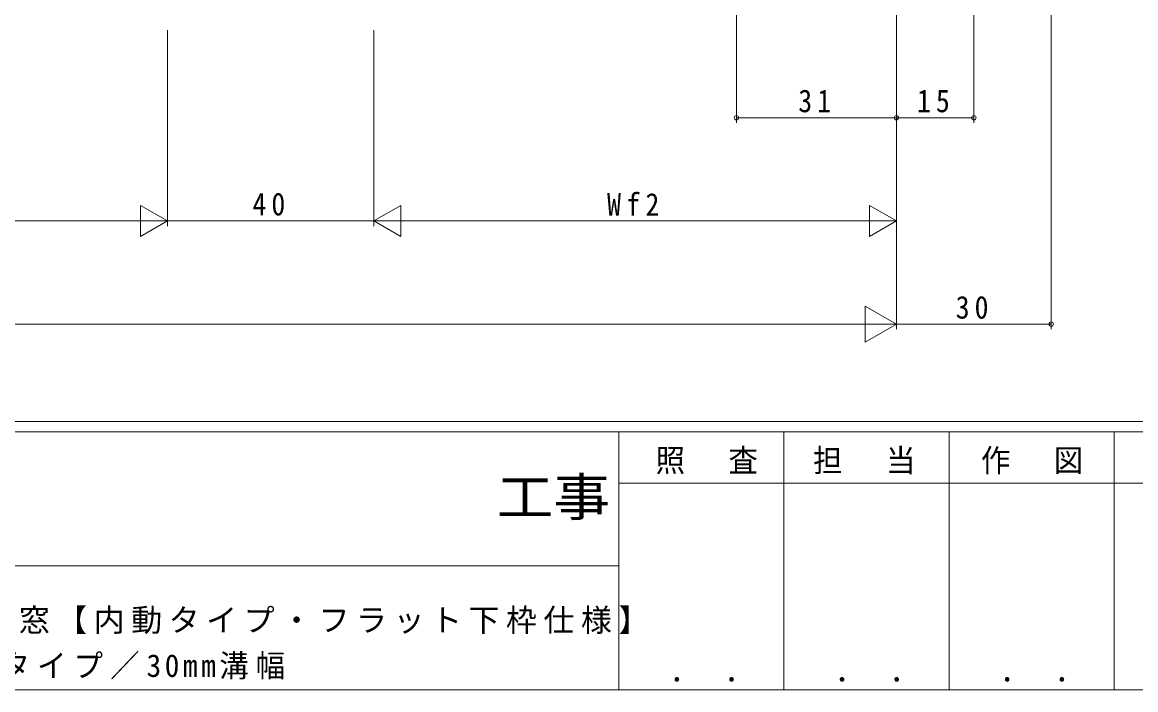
# Model space of a CAD drawing. Units: millimetres, scale not verified. Extents: x -594 to 539, y -420 to 386.
# Drawn here: x 30.4 to 246.2, y -420 to -290.6 of the extents above; entities that cross this region are included whole.
import ezdxf
from ezdxf.enums import TextEntityAlignment as Align

# ---------------------------------------------------------------- set-up
doc = ezdxf.new("R2010")
doc.units = ezdxf.units.MM
doc.header["$LTSCALE"] = 2
doc.layers.add('0-1_YKK_ZWAK', color=7, linetype='Continuous', lineweight=9)
doc.layers.add('0-7_YKK_D', color=6, linetype='Continuous', lineweight=9)
doc.layers.add('0-2_USER1', color=7, linetype='Continuous')
doc.styles.add('ＭＳ ゴシック', font='')
doc.styles.get('ＭＳ ゴシック').set_extended_font_data('MS Gothic')

msp = doc.modelspace()

# ---------------------------------------------------------------- linework, layer by layer
at = {"layer": '0-1_YKK_ZWAK'}
for p, q in [((510, -368), (-590, -368)), ((456, -370), (-590, -370)), ((146, -370), (146, -420)), ((178, -370), (178, -420)), ((210, -370), (210, -420)), ((242, -370), (242, -420)), ((243.406, -379.999), (146, -379.999)), ((243.406, -379.999), (272, -379.999)), ((-38, -395.999), (146, -395.999)), ((-590, -420), (456, -420))]:
    msp.add_line(p, q, dxfattribs=at)
at = {"layer": '0-7_YKK_D'}
for p, q in [((168.794, -261.452), (168.794, -310.15)), ((199.794, -261.452), (199.794, -350.15)), ((199.794, -261.452), (199.794, -310.15)), ((199.794, -261.452), (199.794, -310.15)), ((214.794, -261.452), (214.794, -310.15)), ((229.794, -261.497), (229.794, -350.15)), ((199.794, -280.452), (199.794, -350.15)), ((58.544, -292.15), (58.544, -330.15)), ((58.544, -292.15), (58.544, -330.15)), ((98.544, -292.15), (98.544, -330.15)), ((98.544, -292.15), (98.544, -330.15)), ((199.794, -292.15), (199.794, -330.15)), ((199.794, -309.15), (168.794, -309.15)), ((214.794, -309.15), (199.794, -309.15)), ((53.348, -326.15), (53.348, -332.15)), ((58.544, -329.15), (53.348, -326.15)), ((98.544, -329.15), (103.74, -326.15)), ((103.74, -332.15), (103.74, -326.15)), ((194.598, -326.15), (194.598, -332.15)), ((199.794, -329.15), (194.598, -326.15)), ((-152.956, -329.15), (52.544, -329.15)), ((58.544, -329.15), (48.152, -329.15)), ((58.544, -329.15), (53.348, -332.15)), ((58.544, -329.15), (98.544, -329.15)), ((98.544, -329.15), (108.937, -329.15)), ((98.544, -329.15), (103.74, -332.15)), ((104.544, -329.15), (193.794, -329.15)), ((199.794, -329.15), (189.402, -329.15)), ((199.794, -329.15), (194.598, -332.15)), ((193.732, -345.65), (193.732, -352.65)), ((199.794, -349.15), (193.732, -345.65)), ((-293.206, -349.15), (192.794, -349.15)), ((199.794, -349.15), (187.67, -349.15)), ((199.794, -349.15), (193.732, -352.65)), ((199.794, -349.15), (229.794, -349.15))]:
    msp.add_line(p, q, dxfattribs=at)
for centre in [(168.794, -309.15), (199.794, -309.15), (199.794, -309.15), (214.794, -309.15), (229.794, -349.15)]:
    msp.add_circle(centre, 0.425, dxfattribs=at)

# ---------------------------------------------------------------- texts
at = {"layer": '0-1_YKK_ZWAK', "color": 3, "style": 'ＭＳ ゴシック', "width": 1.1}
msp.add_text('工事', height=7.331, dxfattribs=at).set_placement((122.331, -388.509), align=Align.BOTTOM_LEFT)
at = {"layer": '0-1_YKK_ZWAK', "char_height": 4.399, "attachment_point": 7, "style": 'ＭＳ ゴシック'}
for s, insert in [('\\T1.24;\\W0.95;照\\~\\~査', (153.127, -378.257)), ('\\T1.24;\\W0.95;担\\~\\~当', (183.649, -378.257)), ('\\T1.24;\\W0.95;作\\~\\~図', (216.171, -378.231)), ('\\T1.24;\\W0.95;\\~．\\~．', (152.364, -418.494)), ('\\T1.24;\\W0.95;\\~．\\~．', (184.364, -418.494)), ('\\T1.24;\\W0.95;\\~．\\~．', (216.364, -418.494))]:
    msp.add_mtext(s, dxfattribs=dict(at, insert=insert))
at = {"layer": '0-2_USER1', "char_height": 4.399, "attachment_point": 7, "style": 'ＭＳ ゴシック'}
for s, insert in [('\\T1.21;EXIMA32\\~T-1\\~引分け窓【内動タイプ・フラット下枠仕様】', (-35.481, -409.213)), ('\\T1.24;\\W0.95;RC枠\\~Cタイプ／30mm溝幅', (5.053, -418.035))]:
    msp.add_mtext(s, dxfattribs=dict(at, insert=insert))
at = {"layer": '0-7_YKK_D', "color": 7, "char_height": 4.399, "attachment_point": 7, "style": 'ＭＳ ゴシック'}
for s, insert in [('\\T1.36;\\W0.9;31', (180.774, -308.15)), ('\\T1.36;\\W0.9;15', (203.774, -308.15)), ('\\T1.38;\\W0.9;Wf2', (143.729, -328.15)), ('\\T1.36;\\W0.9;40', (75.024, -328.15)), ('\\T1.36;\\W0.9;30', (211.274, -348.15))]:
    msp.add_mtext(s, dxfattribs=dict(at, insert=insert))

doc.saveas('drawing.dxf')
